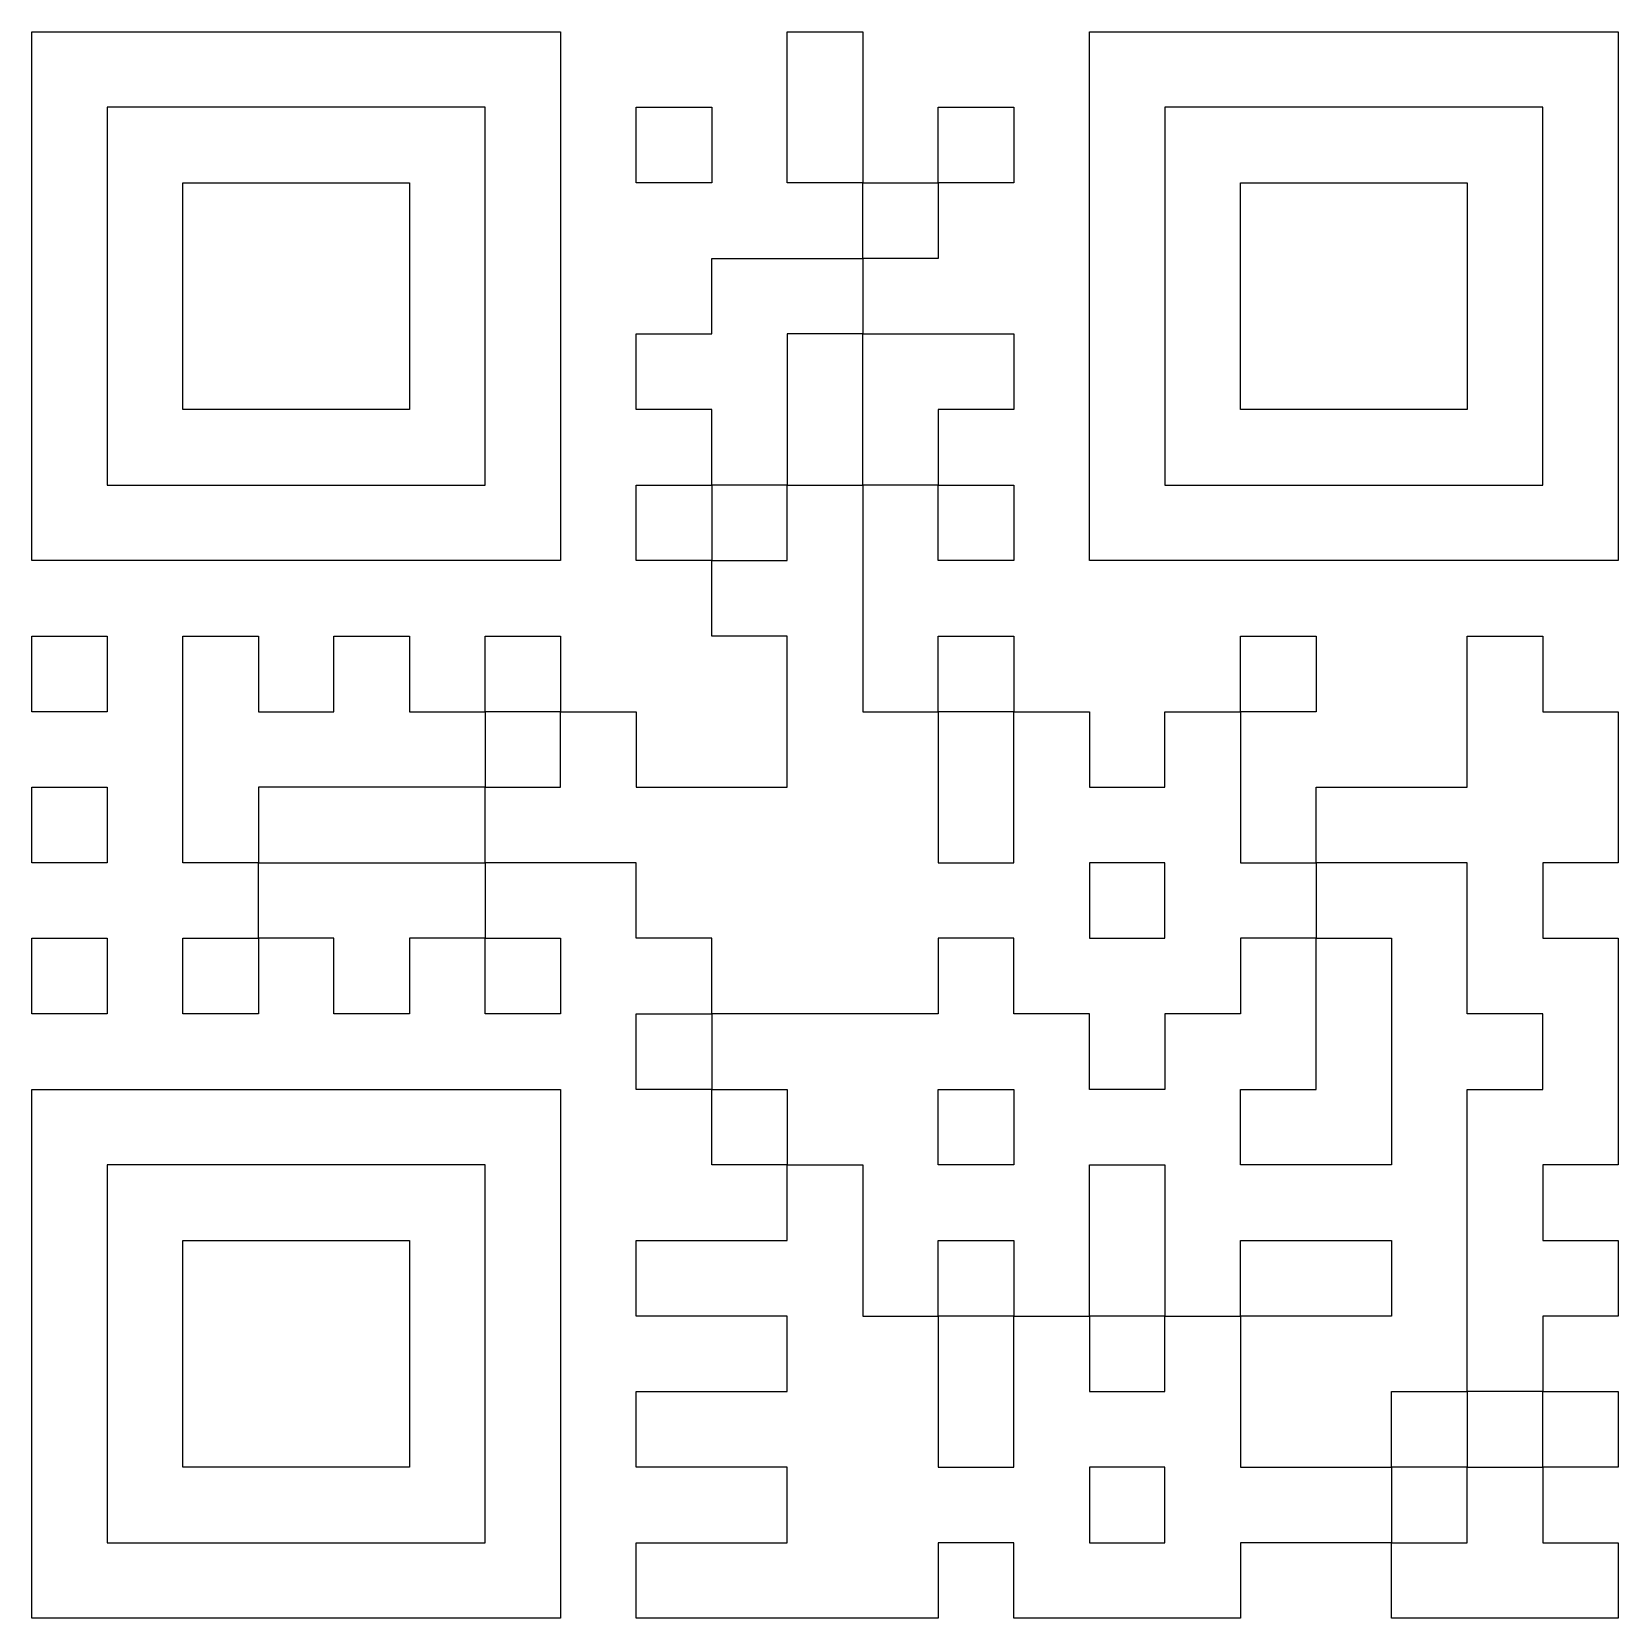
# Model space of a CAD drawing. Header units: metres. Extents: x 40 to 250, y 40 to 250.
import ezdxf

# ---------------------------------------------------------------- set-up
doc = ezdxf.new("R2010")
doc.units = ezdxf.units.M

msp = doc.modelspace()

# ---------------------------------------------------------------- linework, layer by layer
for points in [[(60, 180), (50, 180), (40, 180), (40, 190), (40, 200), (40, 210), (40, 220), (40, 230), (40, 240), (40, 250), (50, 250), (60, 250), (70, 250), (80, 250), (90, 250), (100, 250), (110, 250), (110, 240), (110, 230), (110, 220), (110, 210), (110, 200), (110, 190), (110, 180), (100, 180), (90, 180), (80, 180), (70, 180)], [(150, 230), (140, 230), (140, 240), (140, 250), (150, 250), (150, 240)], [(200, 180), (190, 180), (180, 180), (180, 190), (180, 200), (180, 210), (180, 220), (180, 230), (180, 240), (180, 250), (190, 250), (200, 250), (210, 250), (220, 250), (230, 250), (240, 250), (250, 250), (250, 240), (250, 230), (250, 220), (250, 210), (250, 200), (250, 190), (250, 180), (240, 180), (230, 180), (220, 180), (210, 180)], [(60, 240), (50, 240), (50, 230), (50, 220), (50, 210), (50, 200), (50, 190), (60, 190), (70, 190), (80, 190), (90, 190), (100, 190), (100, 200), (100, 210), (100, 220), (100, 230), (100, 240), (90, 240), (80, 240), (70, 240)], [(120, 230), (120, 240), (130, 240), (130, 230)], [(170, 230), (160, 230), (160, 240), (170, 240)], [(220, 190), (230, 190), (240, 190), (240, 200), (240, 210), (240, 220), (240, 230), (240, 240), (230, 240), (220, 240), (210, 240), (200, 240), (190, 240), (190, 230), (190, 220), (190, 210), (190, 200), (190, 190), (200, 190), (210, 190)], [(60, 220), (60, 230), (70, 230), (80, 230), (90, 230), (90, 220), (90, 210), (90, 200), (80, 200), (70, 200), (60, 200), (60, 210)], [(150, 220), (150, 230), (160, 230), (160, 220)], [(210, 230), (220, 230), (230, 230), (230, 220), (230, 210), (230, 200), (220, 200), (210, 200), (200, 200), (200, 210), (200, 220), (200, 230)], [(120, 200), (120, 210), (130, 210), (130, 220), (140, 220), (150, 220), (150, 210), (140, 210), (140, 200), (140, 190), (130, 190), (130, 200)], [(170, 200), (160, 200), (160, 190), (150, 190), (150, 200), (150, 210), (160, 210), (170, 210)], [(110, 150), (110, 160), (120, 160), (120, 150), (130, 150), (140, 150), (140, 160), (140, 170), (130, 170), (130, 180), (140, 180), (140, 190), (150, 190), (150, 180), (150, 170), (150, 160), (160, 160), (160, 150), (160, 140), (170, 140), (170, 150), (170, 160), (180, 160), (180, 150), (190, 150), (190, 160), (200, 160), (200, 150), (200, 140), (210, 140), (210, 130), (200, 130), (200, 120), (190, 120), (190, 110), (180, 110), (180, 120), (170, 120), (170, 130), (160, 130), (160, 120), (150, 120), (140, 120), (130, 120), (130, 130), (120, 130), (120, 140), (110, 140), (100, 140), (100, 150)], [(120, 180), (120, 190), (130, 190), (130, 180)], [(160, 180), (160, 190), (170, 190), (170, 180)], [(40, 160), (40, 170), (50, 170), (50, 160)], [(80, 160), (80, 170), (90, 170), (90, 160), (100, 160), (100, 150), (90, 150), (80, 150), (70, 150), (70, 140), (60, 140), (60, 150), (60, 160), (60, 170), (70, 170), (70, 160)], [(100, 160), (100, 170), (110, 170), (110, 160)], [(170, 160), (160, 160), (160, 170), (170, 170)], [(200, 160), (200, 170), (210, 170), (210, 160)], [(230, 110), (240, 110), (240, 120), (230, 120), (230, 130), (230, 140), (220, 140), (210, 140), (210, 150), (220, 150), (230, 150), (230, 160), (230, 170), (240, 170), (240, 160), (250, 160), (250, 150), (250, 140), (240, 140), (240, 130), (250, 130), (250, 120), (250, 110), (250, 100), (240, 100), (240, 90), (250, 90), (250, 80), (240, 80), (240, 70), (230, 70), (230, 80), (230, 90), (230, 100)], [(50, 140), (40, 140), (40, 150), (50, 150)], [(70, 140), (80, 140), (90, 140), (100, 140), (100, 130), (90, 130), (90, 120), (80, 120), (80, 130), (70, 130)], [(180, 130), (190, 130), (190, 140), (180, 140)], [(40, 120), (40, 130), (50, 130), (50, 120)], [(60, 120), (60, 130), (70, 130), (70, 120)], [(100, 120), (100, 130), (110, 130), (110, 120)], [(200, 110), (210, 110), (210, 120), (210, 130), (220, 130), (220, 120), (220, 110), (220, 100), (210, 100), (200, 100)], [(120, 110), (120, 120), (130, 120), (130, 110)], [(40, 100), (40, 110), (50, 110), (60, 110), (70, 110), (80, 110), (90, 110), (100, 110), (110, 110), (110, 100), (110, 90), (110, 80), (110, 70), (110, 60), (110, 50), (110, 40), (100, 40), (90, 40), (80, 40), (70, 40), (60, 40), (50, 40), (40, 40), (40, 50), (40, 60), (40, 70), (40, 80), (40, 90)], [(130, 100), (130, 110), (140, 110), (140, 100)], [(160, 100), (160, 110), (170, 110), (170, 100)], [(60, 100), (50, 100), (50, 90), (50, 80), (50, 70), (50, 60), (50, 50), (60, 50), (70, 50), (80, 50), (90, 50), (100, 50), (100, 60), (100, 70), (100, 80), (100, 90), (100, 100), (90, 100), (80, 100), (70, 100)], [(120, 90), (130, 90), (140, 90), (140, 100), (150, 100), (150, 90), (150, 80), (160, 80), (160, 70), (160, 60), (170, 60), (170, 70), (170, 80), (180, 80), (180, 70), (190, 70), (190, 80), (200, 80), (200, 70), (200, 60), (210, 60), (220, 60), (220, 50), (210, 50), (200, 50), (200, 40), (190, 40), (180, 40), (170, 40), (170, 50), (160, 50), (160, 40), (150, 40), (140, 40), (130, 40), (120, 40), (120, 50), (130, 50), (140, 50), (140, 60), (130, 60), (120, 60), (120, 70), (130, 70), (140, 70), (140, 80), (130, 80), (120, 80)], [(190, 80), (180, 80), (180, 90), (180, 100), (190, 100), (190, 90)], [(70, 90), (80, 90), (90, 90), (90, 80), (90, 70), (90, 60), (80, 60), (70, 60), (60, 60), (60, 70), (60, 80), (60, 90)], [(160, 80), (160, 90), (170, 90), (170, 80)], [(200, 90), (210, 90), (220, 90), (220, 80), (210, 80), (200, 80)], [(220, 60), (220, 70), (230, 70), (230, 60)], [(240, 60), (240, 70), (250, 70), (250, 60)], [(190, 60), (180, 60), (180, 50), (190, 50)], [(230, 40), (220, 40), (220, 50), (230, 50), (230, 60), (240, 60), (240, 50), (250, 50), (250, 40), (240, 40)]]:
    msp.add_lwpolyline(points, close=True)

doc.saveas('drawing.dxf')
